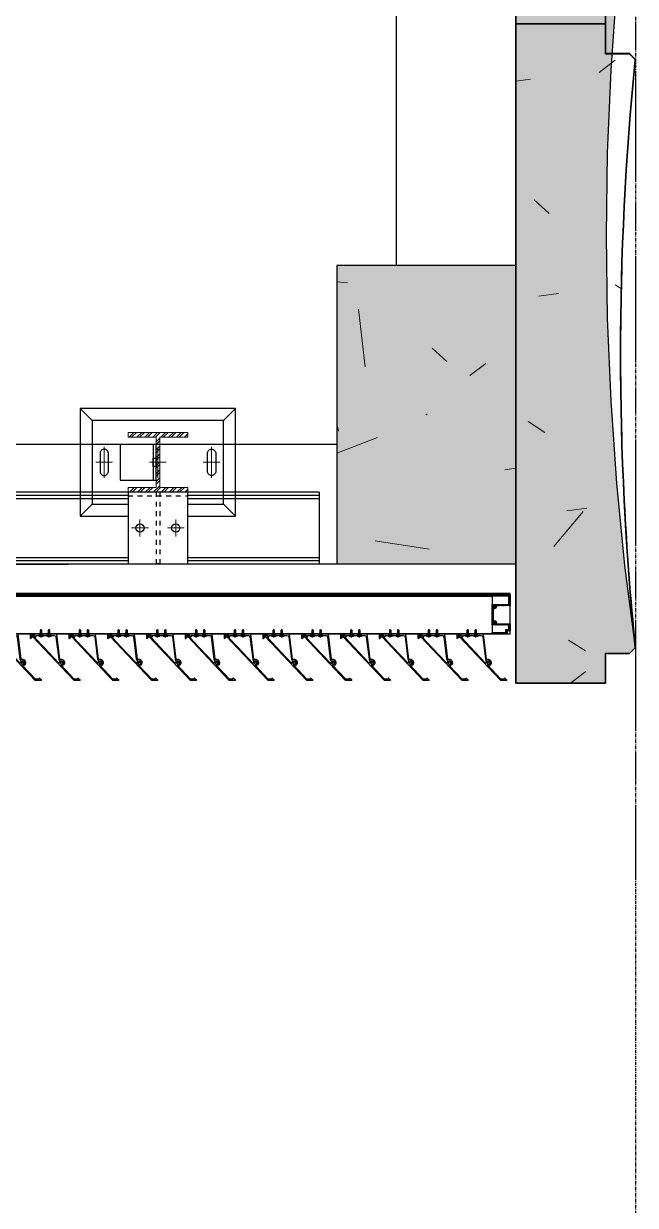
# Model space of a CAD drawing. Header units: millimetres. Extents: x -4391136 to -1798569, y -886572 to -291056.
# Drawn here: x -2303100 to -2302075, y -376326 to -374346 of the extents above; entities that cross this region are included whole.
import ezdxf
from ezdxf.enums import TextEntityAlignment as Align

# ---------------------------------------------------------------- set-up
doc = ezdxf.new("R2010")
doc.units = ezdxf.units.MM
doc.set_wipeout_variables(frame=1)
for name, pattern in [('CENTER', [50.8, 31.75, -6.35, 6.35, -6.35]), ('TA_GL_000.70000', [1.925, 0.7, -0.175, 0.175, -0.175, 0.7]), ('XKITLINE00', [0]), ('XKITLINE02', [4, 2, -2]), ('Xref-C-1-PP17-AR-2214-01-B$0$DPA_Grid _ Level 100', [10, 5.5, -1.6, 1.3, -1.6]), ('Xref-C-1-PP17-AR-2214-01-B$0$Hidden', [7.1438, 4.7625, -2.3813])]:
    doc.linetypes.add(name, pattern=pattern)
for name, color, linetype, plot in [('000 - 0_HIDE_OBJ_FRAMING_DEF_DIMS', 7, 'Continuous', False), ('000 - STRUCTURE_STEEL_FRAMING_DEF_SUB', 7, 'Continuous', False), ('010 - ASPG_EXTR_DEF_SUB', 7, 'Continuous', False)]:
    doc.layers.add(name, color=color, linetype=linetype, plot=plot)
for name, color, linetype in [('000 - 0_SYM_DWG_GRID-BUBBLE_MAIN_COLOR_1', 7, 'Continuous'), ('000 - 0_SYM_DWG_GRIDLINE_MAIN_COLOR_251', 7, 'Continuous'), ('000 - CONCRETE_COL_CUT_COLOR_1', 7, 'Continuous'), ('000 - CONCRETE_COL_HATCH_', 7, 'Continuous'), ('000 - CONCRETE_COL_WIPEOUT_', 7, 'Continuous'), ('000 - EXISTING_COLUMN_CUT_COLOR_5', 7, 'Continuous'), ('000 - EXISTING_CONCRETE_CUT_COLOR_5', 7, 'Continuous'), ('000 - EXISTING_PRECAST_CUT_COLOR_4', 7, 'Continuous'), ('000 - GRID', 7, 'CENTER'), ('000 - STRUCTURE_STEEL_ACCESORIES_HATCH_', 7, 'Continuous'), ('000 - STRUCTURE_STEEL_ACCESORIES_HIDDEN_', 7, 'Continuous'), ('000 - STRUCTURE_STEEL_ACCESORIES_MAIN_COLOR_1', 7, 'Continuous'), ('000 - STRUCTURE_STEEL_FRAMING_CUT_COLOR_4', 7, 'Continuous'), ('000 - STRUCTURE_STEEL_FRAMING_HIDDEN_', 7, 'Continuous'), ('000 - STRUCTURE_STEEL_FRAMING_SUB_COLOR_2', 7, 'Continuous'), ('000 - STRUCTURE_STEEL_FRAMING_WIPEOUT_', 7, 'Continuous'), ('010 - ASPG_ACCESSORIES_MAIN_COLOR_1', 7, 'Continuous'), ('010 - ASPG_EXTR_MAIN_COLOR_2', 7, 'Continuous'), ('010 - ASPG_FRAMING_CUT_COLOR_4', 7, 'Continuous'), ('010 - ASPG_FRAMING_HATCH_', 7, 'Continuous'), ('010 - ASPG_FRAMING_MAIN_COLOR_1', 7, 'Continuous'), ('010 - ASPG_FRAMING_MAIN_COLOR_2', 7, 'Continuous'), ('010 - ASPG_FRAMING_SUB_COLOR_2', 7, 'Continuous'), ('010 - ASPG_FRAMING_WIPEOUT_', 7, 'Continuous'), ('_PP-Dim', 7, 'Continuous'), ('BOLT & SCREW', 7, 'Continuous'), ('Center Line', 7, 'CENTER'), ('Xref-C-1-PP17-AR-2214-01-B$0$A-COLS', 7, 'Continuous'), ('Xref-C-1-PP17-AR-2214-01-B$0$A-COLS-E', 7, 'Continuous'), ('Xref-C-1-PP17-AR-2214-01-B$0$A-DETL-MBND', 7, 'Xref-C-1-PP17-AR-2214-01-B$0$Hidden'), ('Xref-C-1-PP17-AR-2214-01-B$0$A-FLOR-E', 7, 'Continuous'), ('Xref-C-1-PP17-AR-2214-01-B$0$A-GLAZ-CURT', 7, 'Continuous'), ('Xref-C-1-PP17-AR-2214-01-B$0$S-BEAM', 7, 'Continuous'), ('Xref-C-1-PP17-AR-2214-01-B$0$S-COLS', 7, 'Continuous'), ('Xref-C-1-PP17-AR-2214-01-B$0$S-COLS-E', 7, 'Continuous'), ('Xref-C-1-PP17-AR-2214-01-B$0$WALL-E', 7, 'Continuous')]:
    doc.layers.add(name, color=color, linetype=linetype)
doc.layers.add('12-GRID', color=7, linetype='CENTER', lineweight=13)
doc.layers.add('SCREW', color=7, linetype='Continuous', lineweight=5)
doc.styles.add('Arial', font='arial.ttf', dxfattribs={"height": 1500})
doc.styles.add('TA', font='', dxfattribs={"height": 4.5})
doc.styles.get('TA').set_extended_font_data('Cordia New')

# ---------------------------------------------------------------- blocks, each defined once
blk = doc.blocks.new('*U1277')
at = {"layer": '000 - 0_SYM_DWG_GRIDLINE_MAIN_COLOR_251', "color": 7, "linetype": 'ByBlock', "ltscale": 5}
blk.add_line((30, 0), (-560.5, 0), dxfattribs=at)
at = {"color": 7, "style": 'TA', "flags": 1}
blk.add_attdef('LOCATION', (6, -6), '', height=4.5, rotation=270, dxfattribs=at)
at = {"layer": '000 - 0_SYM_DWG_GRID-BUBBLE_MAIN_COLOR_1', "color": 7, "style": 'Arial'}
blk.add_attdef('GRID-HEAD', text='', height=4, rotation=180, dxfattribs=at).set_placement((73.75, 0), align=Align.MIDDLE_CENTER)
blk = doc.blocks.new('W-1-PP17-ENT2_REV00_20260526-152343_LOPF_MAIN_DIMS')
at = {"layer": '000 - GRID', "color": 7, "linetype": 'TA_GL_000.70000', "xscale": 50.00000000000036, "yscale": 50.00000000000036, "zscale": 50.00000000000036, "rotation": 180}
blk.add_blockref('*U1277', (-26525, 0), dxfattribs=at)
blk = doc.blocks.new('Xref-C-1-PP17-AR-2214-01-B$0$H-Wide Flange-Column - H100x100x17_2-V81-ENTRANCE 2 - LOWER ROOF FLOOR PLAN01-flat-1')
at = {"layer": 'Xref-C-1-PP17-AR-2214-01-B$0$S-COLS-E', "lineweight": 9}
h = blk.add_hatch(dxfattribs=at)
h.set_pattern_fill('ACET-2D-FP_40', angle=180, style=0, pattern_type=2)
h.set_pattern_definition([(45, (2739142.74, 495728.44), (-251.44717, 251.44717), []), (45, (2739142.74, 496109.44), (-251.44717, 251.44717), [])])
h.paths.add_polyline_path([(-50, -42), (-50, -50), (50, -50), (50, -42), (13, -42), (5.9, -39.1), (3, -32), (3, 32), (5.9, 39.1), (13, 42), (50, 42), (50, 50), (-50, 50), (-50, 42), (-13, 42), (-5.9, 39.1), (-3, 32), (-3, -32), (-5.9, -39.1), (-13.4, -42)])
at = {"layer": 'Xref-C-1-PP17-AR-2214-01-B$0$S-COLS', "color": 7}
for p, q in [((50, 50), (-50, 50)), ((-50, 50), (-50, 42)), ((-50, 42), (-13, 42)), ((13, 42), (50, 42)), ((50, 42), (50, 50)), ((-3, 32), (-3, -32)), ((3, -32), (3, 32)), ((-13, -42), (-50, -42)), ((-50, -42), (-50, -50)), ((-50, -50), (50, -50)), ((50, -42), (13, -42)), ((50, -50), (50, -42))]:
    blk.add_line(p, q, dxfattribs=at)
for centre, start, end in [((-13, 32), 0, 90), ((13, 32), 90, 180), ((-13, -32), 270, 0), ((13, -32), 180, 270)]:
    blk.add_arc(centre, 10, start, end, dxfattribs=at)
blk = doc.blocks.new('Xref-C-1-PP17-AR-2214-01-B$0$DPA_Curved type A - Curved Type A-31239855-ENTRANCE 2 - LOWER ROOF FLOOR PLAN01-flat-1')
at = {"layer": 'Xref-C-1-PP17-AR-2214-01-B$0$A-GLAZ-CURT', "color": 7}
for p, q in [((0, 552.5), (-150, 552.5)), ((-150, 552.5), (-150, 502.5)), ((-150, 502.5), (-150, 552.5)), ((-150, 552.5), (0, 552.5)), ((0, -552.5), (0, 552.5)), ((0, 552.5), (0, -552.5)), ((-190, 502.5), (-200, 492.5)), ((-200, 492.5), (-190, 502.5)), ((-150, 502.5), (-190, 502.5)), ((-190, 502.5), (-150, 502.5)), ((-200, -492.5), (-190, -502.5)), ((-190, -502.5), (-200, -492.5)), ((-190, -502.5), (-150, -502.5)), ((-150, -502.5), (-190, -502.5)), ((-150, -502.5), (-150, -552.5)), ((-150, -552.5), (-150, -502.5))]:
    blk.add_line(p, q, dxfattribs=at)
for start, end in [(2.8829, 5.7626), (2.8829, 5.7626), (0.0032, 2.8813), (0.0032, 2.8813), (357.1235, 0), (357.1235, 0)]:
    blk.add_arc((-5080.2, 0), 4905, start, end, dxfattribs=at)
blk = doc.blocks.new('Xref-C-1-PP17-AR-2214-01-B$0$DPA-AR_Rectangular - 300x500-29835762-ENTRANCE 2 - LOWER ROOF FLOOR PLAN01-flat-1')
at = {"layer": 'Xref-C-1-PP17-AR-2214-01-B$0$A-COLS-E', "lineweight": 9}
h = blk.add_hatch(dxfattribs=at)
h.set_pattern_fill('ACET-2D-FP_3', style=0, pattern_type=2)
h.set_pattern_definition([(50, (2739792.75, 495928.95), (-459.03375, 385.17505), [76.2, -838.2]), (355, (2739792.75, 495928.95), (65.28253, 746.1827), [60.96, -670.56]), (100.451, (2739853.5, 495923.6), (-693.383, -127.89768), [64.76, -712.36]), (46.184, (2739792.75, 496132.15), (-648.5725, 622.30642), [114.3, -1257.3]), (96.636, (2739883.1, 496118.1), (-1050.5343, -122.21992), [97.14, -1068.54]), (351.184, (2739792.7, 496132.1), (172.19714, 1110.27497), [91.44, -1005.84]), (21, (2739894.35, 496081.35), (-214.74339, 559.42566), [76.2, -838.2]), (326, (2739894.35, 496081.35), (418.85394, 620.9765), [60.96, -670.56]), (71.451, (2739944.9, 496047.26), (-668.45247, 224.29692), [64.76, -712.36]), (37.5, (2739792.75, 495928.95), (-158.769242, 206.912105), [33.528, -628.904, 33.528, -1320.292]), (37.5, (2739792.75, 495928.95), (-158.769242, 206.912105), [-695.96, -647.192, 33.528, -639.572]), (7.5, (2739792.75, 495928.95), (-47.303606, 359.30656), [33.528, -354.584, 33.528, -870.204]), (7.5, (2739792.75, 495928.95), (-47.303606, 359.30656), [-421.64, -613.664, 33.528, -223.012]), (327.5, (2739566.18, 495928.95), (146.191164, 229.474162), [33.528, -220.472, 33.528, -1810.512]), (327.5, (2739566.18, 495928.95), (146.191164, 229.474162), [-287.528, -758.952, 33.528, -1018.032]), (317.5, (2739464.6, 495928.95), (321.09789, 350.41686), [33.528, -296.672, 33.528, -1239.52]), (317.5, (2739464.6, 495928.95), (321.09789, 350.41686), [-363.728, -492.76, 33.528, -713.232])])
h.paths.add_polyline_path([(10.5, -250), (150, -250), (150, 250), (-150, 250), (-150, -250)])
at = {"layer": 'Xref-C-1-PP17-AR-2214-01-B$0$A-COLS', "color": 7}
for p, q in [((150, 250), (-150, 250)), ((-150, 250), (-150, -250)), ((150, -250), (150, 250)), ((-150, -250), (150, -250))]:
    blk.add_line(p, q, dxfattribs=at)
blk = doc.blocks.new('Xref-C-1-PP17-AR-2214-01-B$0$DPA_Curved type A_Corner 1 - Curved Type A_corner 1-31495882-ENTRANCE 2 - LOWER ROOF FLOOR PLAN01-flat-1')
at = {"layer": 'Xref-C-1-PP17-AR-2214-01-B$0$A-GLAZ-CURT', "lineweight": 9}
h = blk.add_hatch(dxfattribs=at)
h.set_pattern_fill('ACET-2D-FP_18', angle=90, style=0, pattern_type=2)
h.set_pattern_definition([(50, (2739942.75, 496031.2), (-459.03375, 385.17505), [76.2, -838.2]), (355, (2739942.75, 496031.2), (65.28253, 746.1827), [60.96, -670.56]), (100.451, (2740003.5, 496025.86), (-693.383, -127.89768), [64.76, -712.36]), (46.184, (2739942.75, 496234.4), (-648.5725, 622.30642), [114.3, -1257.3]), (96.636, (2740033.1, 496220.4), (-1050.5343, -122.21992), [97.14, -1068.54]), (351.184, (2739942.7, 496234.4), (172.19714, 1110.27497), [91.44, -1005.84]), (21, (2740044.35, 496183.6), (-214.74339, 559.42566), [76.2, -838.2]), (326, (2740044.35, 496183.6), (418.85394, 620.9765), [60.96, -670.56]), (71.451, (2740094.9, 496149.5), (-668.45247, 224.29692), [64.76, -712.36]), (37.5, (2739942.75, 496031.17), (-158.769242, 206.912105), [33.528, -628.904, 33.528, -1320.292]), (37.5, (2739942.75, 496031.17), (-158.769242, 206.912105), [-695.96, -647.192, 33.528, -639.572]), (7.5, (2739942.75, 496031.17), (-47.303606, 359.30656), [33.528, -354.584, 33.528, -870.204]), (7.5, (2739942.75, 496031.17), (-47.303606, 359.30656), [-421.64, -613.664, 33.528, -223.012]), (327.5, (2739716.18, 496031.17), (146.191164, 229.474162), [33.528, -220.472, -1844.04]), (327.5, (2739716.18, 496031.17), (146.191164, 229.474162), [-254, 33.528, -758.952, -1051.56]), (327.5, (2739716.18, 496031.17), (146.191164, 229.474162), [-1046.48, 33.528, -1018.032]), (317.5, (2739614.6, 496031.17), (321.09789, 350.41686), [33.528, -296.672, 33.528, -1239.52]), (317.5, (2739614.6, 496031.17), (321.09789, 350.41686), [-363.728, -492.76, 33.528, -713.232])])
h.paths.add_polyline_path([(-150, -502.2), (-150, -552.2), (0, -552.2), (0, 552.2), (-150, 552.2), (-150, 502.2), (-190, 502.2), (-200, 492.2), (-181.4, 246.4), (-175.2, 0), (-181.4, -246.4), (-200, -492.2), (-190, -502.2)])
at = {"layer": 'Xref-C-1-PP17-AR-2214-01-B$0$A-GLAZ-CURT', "color": 7, "lineweight": 35}
for p, q in [((0, 552.2), (-150, 552.2)), ((-150, 552.2), (-150, 502.2)), ((0, -552.2), (0, 552.2)), ((-190, 502.2), (-200, 492.2)), ((-150, 502.2), (-190, 502.2)), ((-200, -492.2), (-190, -502.2)), ((-190, -502.2), (-150, -502.2)), ((-150, -502.2), (-150, -552.2)), ((-150, -552.2), (0, -552.2))]:
    blk.add_line(p, q, dxfattribs=at)
blk.add_arc((-5080.2, 0), 4905, 354.2406, 5.7594, dxfattribs=at)
blk = doc.blocks.new('Xref-C-1-PP17-AR-2214-01-B$0$DPA_Curved type B - Curved Type B-V26-ENTRANCE 2 - LOWER ROOF FLOOR PLAN01-flat-1')
at = {"layer": 'Xref-C-1-PP17-AR-2214-01-B$0$A-GLAZ-CURT', "lineweight": 9}
h = blk.add_hatch(dxfattribs=at)
h.set_pattern_fill('ACET-2D-FP_17', angle=90, style=0, pattern_type=2)
h.set_pattern_definition([(50, (2739942.75, 497333.4), (-459.03375, 385.17505), [76.2, -838.2]), (355, (2739942.75, 497333.4), (65.28253, 746.1827), [60.96, -670.56]), (100.451, (2740003.5, 497328.1), (-693.383, -127.89768), [64.76, -712.36]), (46.184, (2739942.75, 497536.6), (-648.5725, 622.30642), [114.3, -1257.3]), (96.636, (2740033.1, 497522.6), (-1050.5343, -122.21992), [97.14, -1068.54]), (351.184, (2739942.7, 497536.6), (172.19714, 1110.27497), [91.44, -1005.84]), (21, (2740044.35, 497485.8), (-214.74339, 559.42566), [76.2, -838.2]), (326, (2740044.35, 497485.8), (418.85394, 620.9765), [60.96, -670.56]), (71.451, (2740094.9, 497451.7), (-668.45247, 224.29692), [64.76, -712.36]), (37.5, (2739942.75, 497333.4), (-158.769242, 206.912105), [33.528, -628.904, 33.528, -1320.292]), (37.5, (2739942.75, 497333.4), (-158.769242, 206.912105), [-695.96, -647.192, 33.528, -639.572]), (7.5, (2739942.75, 497333.4), (-47.303606, 359.30656), [33.528, -354.584, 33.528, -870.204]), (7.5, (2739942.75, 497333.4), (-47.303606, 359.30656), [-421.64, -613.664, 33.528, -223.012]), (327.5, (2739716.18, 497333.4), (146.191164, 229.474162), [33.528, -220.472, -1844.04]), (327.5, (2739716.18, 497333.4), (146.191164, 229.474162), [-254, 33.528, -758.952, -1051.56]), (327.5, (2739716.18, 497333.4), (146.191164, 229.474162), [-1046.48, 33.528, -1018.032]), (317.5, (2739614.6, 497333.4), (321.09789, 350.41686), [33.528, -296.672, 33.528, -1239.52]), (317.5, (2739614.6, 497333.4), (321.09789, 350.41686), [-363.728, -492.76, 33.528, -713.232])])
h.paths.add_polyline_path([(-150, -750), (0, -750), (0, 750), (-150, 750), (-150, 700), (-190, 700), (-200, 690), (-173.1, 576.7), (-156.9, 461.3), (-151.4, 345), (-156.9, 228.7), (-173.1, 113.3), (-200, 0), (-173.1, -113.3), (-156.9, -228.7), (-151.4, -345), (-156.9, -461.3), (-173.1, -576.7), (-200, -690), (-190, -700), (-150, -700)])
at = {"layer": 'Xref-C-1-PP17-AR-2214-01-B$0$A-GLAZ-CURT', "color": 7, "lineweight": 35}
for p, q in [((0, 750), (-150, 750)), ((-150, 750), (-150, 700)), ((0, -750), (0, 750)), ((-190, 700), (-200, 690)), ((-150, 700), (-190, 700)), ((-200, -690), (-190, -700)), ((-190, -700), (-150, -700)), ((-150, -700), (-150, -750)), ((-150, -750), (0, -750))]:
    blk.add_line(p, q, dxfattribs=at)
for centre in [(-1401.5, 345), (-1401.5, -345)]:
    blk.add_arc(centre, 1250, 343.9788, 16.0212, dxfattribs=at)
blk = doc.blocks.new('*U2736')
at = {"layer": '000 - CONCRETE_COL_HATCH_'}
h = blk.add_hatch(dxfattribs=at)
h.set_pattern_fill('AR-CONC', scale=0.5)
h.set_pattern_definition([(50, (0, -6e-15), (3.5863, -0.31376), [0.375, -4.125]), (355, (0, -6e-15), (-0.693757, 3.76096), [0.3, -3.3]), (100.4514, (0.299, -0.026), (2.892544, 3.4472), [0.3187, -3.50571]), (46.1842, (0, 1), (5.33621, -0.827596), [0.5625, -6.1875]), (96.6356, (0.4447, 0.931), (4.67331, 4.87059), [0.47805, -5.25857]), (351.1842, (0, 1), (4.67331, 4.87059), [0.45, -4.95]), (21, (0.5, 0.75), (2.984535, -2.013094), [0.375, -4.125]), (326, (0.5, 0.75), (1.216577, 3.62575), [0.3, -3.3]), (71.4514, (0.7487, 0.5822), (4.20111, 1.612656), [0.3187, -3.50571]), (37.5, (0, -6e-15), (0.060799, 1.664469), [0, -3.26, 0, -3.35, 0, -3.3125]), (7.5, (0, -6e-15), (1.315348, 1.972059), [0, -1.91, 0, -3.185, 0, -1.2625]), (327.5, (-1.115, -6e-15), (2.669112, -0.1127744), [0, -1.25, 0, -3.9, 0, -5.175]), (317.5, (-1.615, -6e-15), (2.91593, 0.500525), [0, -1.625, 0, -2.59, 0, -3.675])])
h.paths.add_polyline_path([(-250, -150), (250, -150), (250, 150), (-250, 150)])
at = {"color": 7}
blk.add_point((0, 0), dxfattribs=at)
at = {"layer": '000 - EXISTING_COLUMN_CUT_COLOR_5', "color": 7}
blk.add_lwpolyline([(-250, -150), (250, -150), (250, 150), (-250, 150)], close=True, dxfattribs=at)
blk = doc.blocks.new('*U2742')
at = {"layer": '000 - CONCRETE_COL_HATCH_'}
h = blk.add_hatch(dxfattribs=at)
h.set_pattern_fill('AR-CONC', scale=0.04)
h.set_pattern_definition([(50, (-115500, -843987.314), (7.28738676, -0.63756342), [0.762, -8.382]), (355, (-115500, -843987.314), (-1.40973686, 7.64227381), [0.6096, -6.70562337]), (100.4514447, (-115499.393, -843987.367), (5.877649884, 7.004710076), [0.64760035, -7.123609784]), (46.1842, (-115500, -843985.282), (10.84316164, -1.68169312), [1.143, -12.573]), (96.6355576, (-115499.096, -843985.422), (9.49616536, 9.89704498), [0.97140093, -10.68542433]), (351.1841512, (-115500, -843985.282), (9.49616536, 9.89704498), [0.91439868, -10.05838928]), (21, (-115498.984, -843985.79), (6.06457565, -4.090607927), [0.762, -8.382]), (326, (-115498.984, -843985.79), (2.472081134, 7.367518645), [0.6096, -6.7056]), (71.451445, (-115498.4786, -843986.131), (8.53665677, 3.276910755), [0.64760035, -7.123597504]), (37.5, (-115500, -843987.314), (0.12354413, 3.382201555), [0, -6.62432, 0, -6.8072, 0, -6.731]), (7.5, (-115500, -843987.314), (2.6727865, 4.007222993), [0, -3.88112, 0, -6.47192, 0, -2.5654]), (327.5, (-115502.2657, -843987.314), (5.423623807, -0.22914976), [0, -2.54, 0, -7.9248, 0, -10.5156]), (317.5, (-115503.2817, -843987.314), (5.925167255, 1.017059641), [0, -3.302, 0, -5.26288, 0, -7.4676])])
h.paths.add_polyline_path([(0, 0), (0, 300), (-100, 300), (-100, 380), (-120, 400), (-394.7, 365.1), (-670.3, 337.9), (-946.5, 318.5), (-1223.1, 306.8), (-1500, 302.9), (-1776.9, 306.8), (-2053.5, 318.5), (-2329.7, 337.9), (-2605.3, 365.1), (-2880, 400), (-2900, 380), (-2900, 300), (-3000, 300), (-3000, 0)])
at = {"layer": '000 - CONCRETE_COL_CUT_COLOR_1', "color": 7, "lineweight": -2}
blk.add_lwpolyline([(0, 0), (0, 300), (-100, 300), (-100, 380), (-120, 400), (-394.7, 365.1), (-670.3, 337.9), (-946.5, 318.5), (-1223.1, 306.8), (-1500, 302.9), (-1776.9, 306.8), (-2053.5, 318.5), (-2329.7, 337.9), (-2605.3, 365.1), (-2880, 400), (-2900, 380), (-2900, 300), (-3000, 300), (-3000, 0), (-3000, 0), (-3000, 0), (-3000, 0), (-3000, 0), (-3000, 0), (-3000, 0), (-3000, 0), (-3000, 0), (-3000, 0), (-3000, 0), (-3000, 0), (-3000, 0), (-3000, 0), (-3000, 0), (-3000, 0), (-3000, 0), (-3000, 0), (-3000, 0), (-3000, 0), (-3000, 0), (-3000, 0), (-3000, 0), (-3000, 0), (-3000, 0), (-3000, 0), (-3000, 0), (-3000, 0), (-3000, 0), (-3000, 0)], close=True, dxfattribs=at)
blk = doc.blocks.new('W-1-PP17-ENT2_REV00_20260526-152612_EX_LOPF-1')
at = {"layer": '000 - 0_HIDE_OBJ_FRAMING_DEF_DIMS', "color": 7, "linetype": 'Xref-C-1-PP17-AR-2214-01-B$0$DPA_Grid _ Level 100'}
blk.add_line((-29475.6, 0), (7016, 0), dxfattribs=at)
at = {"layer": 'Xref-C-1-PP17-AR-2214-01-B$0$A-DETL-MBND', "color": 7}
for p in [(-13435, -200), (970, -950)]:
    blk.add_line(p, (970, -200), dxfattribs=at)
at = {"layer": 'Xref-C-1-PP17-AR-2214-01-B$0$A-FLOR-E', "color": 7}
for p, q in [((970, -950), (970, -200)), ((470, -400), (-2050, -400)), ((470, -400), (470, -500)), ((470, -500), (770, -500)), ((770, -500), (770, -7090))]:
    blk.add_line(p, q, dxfattribs=at)
at = {"layer": 'Xref-C-1-PP17-AR-2214-01-B$0$S-BEAM', "color": 7}
blk.add_line((970, -950), (970, -200), dxfattribs=at)
at = {"layer": 'Xref-C-1-PP17-AR-2214-01-B$0$WALL-E', "color": 7}
for p, q in [((970, -950), (970, -200)), ((470, -400), (-2050, -400)), ((770, -500), (770, -7240))]:
    blk.add_line(p, q, dxfattribs=at)
at = {"color": 7, "rotation": 270}
for name, p in [('Xref-C-1-PP17-AR-2214-01-B$0$DPA_Curved type B - Curved Type B-V26-ENTRANCE 2 - LOWER ROOF FLOOR PLAN01-flat-1', (-684.5, -200)), ('Xref-C-1-PP17-AR-2214-01-B$0$DPA_Curved type A - Curved Type A-31239855-ENTRANCE 2 - LOWER ROOF FLOOR PLAN01-flat-1', (617.5, -200)), ('Xref-C-1-PP17-AR-2214-01-B$0$DPA_Curved type A_Corner 1 - Curved Type A_corner 1-31495882-ENTRANCE 2 - LOWER ROOF FLOOR PLAN01-flat-1', (617.8, -200)), ('Xref-C-1-PP17-AR-2214-01-B$0$DPA-AR_Rectangular - 300x500-29835762-ENTRANCE 2 - LOWER ROOF FLOOR PLAN01-flat-1', (720, -350)), ('Xref-C-1-PP17-AR-2214-01-B$0$H-Wide Flange-Column - H100x100x17_2-V81-ENTRANCE 2 - LOWER ROOF FLOOR PLAN01-flat-1', (920.5, -1000))]:
    blk.add_blockref(name, p, dxfattribs=at)
at = {"layer": '000 - EXISTING_CONCRETE_CUT_COLOR_5', "color": 7}
blk.add_blockref('*U2736', (720, -350), dxfattribs=at)
at = {"layer": '000 - EXISTING_PRECAST_CUT_COLOR_4', "color": 7, "xscale": 0.5, "yscale": 0.5, "zscale": 0.5}
blk.add_blockref('*U2742', (1170, -200), dxfattribs=at)
blk = doc.blocks.new('*U3395')
at = {"layer": '12-GRID', "color": 7, "linetype": 'CENTER'}
for p, q in [((0, -6.2), (0, 2.2)), ((-4.2, -2), (4.2, -2))]:
    blk.add_line(p, q, dxfattribs=at)
at = {"layer": 'BOLT & SCREW', "color": 7}
for p, q in [((-0.6, -1.8), (-1.8, -1.6)), ((-0.6, -2.2), (-1.8, -2.4)), ((-0.5, -1.8), (-0.9, -1.6)), ((-0.5, -2.2), (-0.9, -2.4)), ((-0.2, -1.4), (-0.4, -0.2)), ((-0.2, -1.5), (-0.4, -1.1)), ((-0.2, -2.5), (-0.4, -2.9)), ((-0.2, -2.6), (-0.4, -3.8)), ((0.2, -1.4), (0.4, -0.2)), ((0.2, -1.5), (0.4, -1.1)), ((0.4, -2.9), (0.2, -2.5)), ((0.2, -2.6), (0.4, -3.8)), ((0.5, -1.8), (0.9, -1.6)), ((0.5, -2.2), (0.9, -2.4)), ((0.6, -1.8), (1.8, -1.6)), ((0.6, -2.2), (1.8, -2.4))]:
    blk.add_line(p, q, dxfattribs=at)
for points in [[(-1.8, -1.6), (-0.9, -1.6, 0.414214), (-0.4, -1.1), (-0.4, -0.2), (0.4, -0.2), (0.4, -1.1, 0.414214), (0.9, -1.6), (1.8, -1.6), (1.8, -2.4), (0.9, -2.4, 0.414214), (0.4, -2.9), (0.4, -3.8), (-0.4, -3.8), (-0.4, -2.9, 0.414214), (-0.9, -2.4), (-1.8, -2.4)], [(0.2, -2.5, -0.414214), (0.5, -2.2), (0.6, -2.2), (0.6, -1.8), (0.5, -1.8, -0.414214), (0.2, -1.5), (0.2, -1.4), (-0.2, -1.4), (-0.2, -1.5, -0.414214), (-0.5, -1.8), (-0.6, -1.8), (-0.6, -2.2), (-0.5, -2.2, -0.414214), (-0.2, -2.5), (-0.2, -2.6), (0.2, -2.6)]]:
    blk.add_lwpolyline(points, format="xyb", close=True, dxfattribs=at)
blk.add_circle((0, -2), 3.5, dxfattribs=at)
blk = doc.blocks.new('000_ASPG_TYP_FILES_20260218-010703_FRAME_EXTR_')
at = {"layer": '010 - ASPG_FRAMING_HATCH_'}
h = blk.add_hatch(dxfattribs=at)
h.set_pattern_fill('ANSI32', scale=0.1, angle=180)
edge = h.paths.add_edge_path()
edge.add_line((2, 16), (2, 2))
edge.add_line((2, 2), (39.7, 2))
edge.add_arc((39.7, 1.7), 0.3, 0, 90, ccw=False)
edge.add_line((40, 1.7), (40, 0.3))
edge.add_arc((39.7, 0.3), 0.3, -90, 0, ccw=False)
edge.add_line((39.7, 0), (0.3, 0))
edge.add_arc((0.3, 0.3), 0.3, 180, 270, ccw=False)
edge.add_line((0, 0.3), (0, 17.7))
edge.add_arc((0.3, 17.7), 0.3, 90, 180, ccw=False)
edge.add_line((0.3, 18), (22.6, 18))
edge.add_arc((22.6, 18.5), 0.5, 270, 380.2095)
edge.add_arc((26.2, 19.8), 3.35, 182.0638, 200.2095, ccw=False)
edge.add_arc((23.6, 19.7), 0.76, 2.0638, 182.0638, ccw=False)
edge.add_arc((26.2, 19.8), 1.83, 182.0638, 447.9362)
edge.add_arc((26.3, 22.4), 0.76, 87.9362, 267.9362, ccw=False)
edge.add_arc((26.2, 19.8), 3.35, 69.7905, 87.9362, ccw=False)
edge.add_arc((27.5, 23.4), 0.5, 249.7905, 360)
edge.add_line((28, 23.4), (28, 26.7))
edge.add_line((28, 26.7), (28.5, 27.2))
edge.add_line((28.5, 27.2), (28, 27.7))
edge.add_line((28, 27.7), (28, 38.6))
edge.add_line((28, 38.6), (28.5, 39.1))
edge.add_line((28.5, 39.1), (28, 39.6))
edge.add_line((28, 39.6), (28, 42.9))
edge.add_arc((27.5, 42.9), 0.5, 0, 110.2095)
edge.add_arc((26.2, 46.5), 3.35, 272.0638, 290.2095, ccw=False)
edge.add_arc((26.3, 43.9), 0.76, 92.0638, 272.0638, ccw=False)
edge.add_arc((26.2, 46.5), 1.83, 272.0638, 537.9362)
edge.add_arc((23.6, 46.6), 0.76, 177.9362, 357.9362, ccw=False)
edge.add_arc((26.2, 46.5), 3.35, 159.7905, 177.9362, ccw=False)
edge.add_arc((22.6, 47.8), 0.5, 339.7905, 450)
edge.add_line((22.6, 48.3), (0.3, 48.3))
edge.add_arc((0.3, 48.6), 0.3, 180, 270, ccw=False)
edge.add_line((0, 48.6), (0, 60))
edge.add_arc((0.3, 60), 0.3, 90, 180, ccw=False)
edge.add_line((0.3, 60.3), (5, 60.3))
edge.add_line((5, 60.3), (5, 65))
edge.add_arc((5.3, 65), 0.3, 90, 180, ccw=False)
edge.add_line((5.3, 65.3), (30, 65.3))
edge.add_line((30, 65.3), (30, 63.6))
edge.add_arc((29.7, 63.6), 0.3, -90, 0, ccw=False)
edge.add_line((29.7, 63.3), (7.3, 63.3))
edge.add_arc((7.3, 63), 0.3, 90, 180)
edge.add_line((7, 63), (7, 58.3))
edge.add_line((7, 58.3), (2.3, 58.3))
edge.add_arc((2.3, 58), 0.3, 90, 180)
edge.add_line((2, 58), (2, 50.6))
edge.add_arc((2.3, 50.6), 0.3, 180, 270)
edge.add_line((2.3, 50.3), (29.7, 50.3))
edge.add_arc((29.7, 50), 0.3, 0, 90, ccw=False)
edge.add_line((30, 50), (30, 26.7))
edge.add_line((30, 26.7), (30, 16.3))
edge.add_arc((29.7, 16.3), 0.3, -90, 0, ccw=False)
edge.add_line((29.7, 16), (2, 16))
at = {"layer": '010 - ASPG_FRAMING_CUT_COLOR_4', "color": 7}
blk.add_lwpolyline([(2, 16), (2, 2), (39.7, 2, -0.414214), (40, 1.7), (40, 0.3, -0.414214), (39.7, 0), (0.3, 0, -0.414214), (0, 0.3), (0, 17.7, -0.414214), (0.3, 18), (22.6, 18, 0.52173), (23, 18.7, -0.079342), (22.8, 19.7, -1), (24.3, 19.8, 2.296346), (26.2, 21.7, -1), (26.3, 23.2, -0.079342), (27.3, 23, 0.52173), (28, 23.4), (28, 26.7), (28.5, 27.2), (28, 27.7), (28, 38.6), (28.5, 39.1), (28, 39.6), (28, 42.9, 0.52173), (27.3, 43.3, -0.079342), (26.3, 43.1, -1), (26.2, 44.6, 2.296346), (24.3, 46.5, -1), (22.8, 46.6, -0.079342), (23, 47.6, 0.52173), (22.6, 48.3), (0.3, 48.3, -0.414214), (0, 48.6), (0, 60, -0.414214), (0.3, 60.3), (5, 60.3), (5, 65, -0.414214), (5.3, 65.3), (30, 65.3), (30, 63.6, -0.414214), (29.7, 63.3), (7.3, 63.3, 0.414214), (7, 63), (7, 58.3), (2.3, 58.3, 0.414214), (2, 58), (2, 50.6, 0.414214), (2.3, 50.3), (29.7, 50.3, -0.414214), (30, 50), (30, 26.7), (30, 16.3, -0.414214), (29.7, 16)], format="xyb", close=True, dxfattribs=at)
at = {"color": 7}
for p in [(26.2, 48.5), (26.2, 21.8)]:
    blk.add_blockref('*U3395', p, dxfattribs=at)
blk = doc.blocks.new('PZG35-9D5')
at = {"layer": 'Center Line', "color": 7}
blk.add_line((0, 3.7), (0, -10.5), dxfattribs=at)
at = {"layer": 'SCREW', "color": 7}
for p, q in [((-1.4, 0), (-1.4, -1.1)), ((1.4, 0), (1.4, -0.6)), ((-1.9, -1.4), (1.9, -0.9)), ((-1.9, -1.4), (-1.4, -1.1)), ((-1.9, -1.4), (-1.4, -1.7)), ((-1.9, -2.7), (1.9, -2.2)), ((-1.9, -2.7), (-1.4, -2.4)), ((-1.9, -2.7), (-1.4, -3)), ((-1.9, -4), (-1.4, -3.7)), ((-1.9, -4), (-1, -3.9)), ((-1.9, -4), (-1.4, -4.3)), ((-1.4, -1.1), (1.4, -0.6)), ((-1.4, -1.7), (1.4, -1.2)), ((-1.4, -1.7), (-1.4, -2.4)), ((-1.4, -2.4), (1.4, -1.9)), ((-1.4, -3), (1.4, -2.5)), ((-1.4, -3), (-1.4, -3.7)), ((-1.4, -3.7), (-0.8, -3.6)), ((-1.4, -4.3), (-1.4, -8.1)), ((-1.4, -4.3), (-1.2, -4.3)), ((0, -9.5), (-1.4, -8.1)), ((0, -9.5), (1.4, -8.1)), ((0.6, -3.3), (1.4, -3.2)), ((0.7, -3.7), (1.9, -3.5)), ((0.7, -3.9), (1.4, -3.8)), ((0.7, -4.6), (1.4, -4.5)), ((0.7, -5), (1.9, -4.8)), ((0.7, -5.2), (1.4, -5.1)), ((1.9, -0.9), (1.4, -0.6)), ((1.9, -0.9), (1.4, -1.2)), ((1.4, -1.2), (1.4, -1.9)), ((1.9, -2.2), (1.4, -1.9)), ((1.9, -2.2), (1.4, -2.5)), ((1.4, -2.5), (1.4, -3.2)), ((1.9, -3.5), (1.4, -3.2)), ((1.9, -3.5), (1.4, -3.8)), ((1.4, -3.8), (1.4, -4.5)), ((1.9, -4.8), (1.4, -4.5)), ((1.9, -4.8), (1.4, -5.1)), ((1.4, -5.1), (1.4, -8.1))]:
    blk.add_line(p, q, dxfattribs=at)
blk.add_lwpolyline([(0, -9.5), (0.7, -5.2), (0.7, -3.6, 0.417657), (0.4, -3.3, 0.108102), (-0.8, -3.6), (-1.4, -4.7)], format="xyb", dxfattribs=at)
blk = doc.blocks.new('*U3396')
at = {"layer": 'SCREW', "color": 7}
blk.add_lwpolyline([(3, 1.8, 0.09906), (0.8, 2.5), (0.8, 2.3), (-0.8, 2.3), (-0.8, 2.5, 0.09906), (-3, 1.8, 0.266588), (-3.5, 1), (-3.5, 0.2, 0.414214), (-3.3, 0), (3.3, 0, 0.414214), (3.5, 0.2), (3.5, 1, 0.266588)], format="xyb", close=True, dxfattribs=at)
blk.add_blockref('PZG35-9D5', (0, 0), dxfattribs=at)
blk = doc.blocks.new('*U3399')
at = {"color": 7}
blk.add_point((0, 0), dxfattribs=at)
at = {"layer": '010 - ASPG_ACCESSORIES_MAIN_COLOR_1', "color": 7}
blk.add_lwpolyline([(-39.7, -0.6, 0.414214), (-40, -0.9), (-40, -7.4, 0.57735), (-39.7, -7.6), (-36.6, -5.8, 0.767327), (-36.8, -5.3), (-37.9, -5.3, -0.414214), (-38.2, -5), (-38.2, -2.8, -0.414214), (-38, -2.6), (-32.2, -2.6, -0.388879), (-32, -2.8), (-31.8, -4.3, 0.388879), (-31.3, -4.8), (-30.3, -4.8, 0.414214), (-30, -4.5), (-30, -2.9, -0.414214), (-29.7, -2.6), (0.4, -2.6, -0.378969), (3.4, -5.2), (8, -42.5, 0.446593), (11.6, -45.1, -0.489802), (16.1, -48.7), (16.1, -49.4, -0.18248), (15.8, -50, -0.267949), (15.3, -50.2, 1.122115), (15.1, -52.3, 0.405004), (18.1, -49.4), (18.1, -48.7, 0.489805), (11.2, -43.1, -0.446597), (9.9, -42.3), (4.9, -0.8, 0.364176), (4.6, -0.6)], format="xyb", close=True, dxfattribs=at)
at = {"layer": '010 - ASPG_EXTR_DEF_SUB', "color": 7}
for p in [(-40, -0.5), (43.4, -76.9), (43.4, -77.5)]:
    blk.add_point(p, dxfattribs=at)
at = {"layer": '010 - ASPG_EXTR_MAIN_COLOR_2', "color": 7}
blk.add_lwpolyline([(11.4, -48.2), (11.5, -47.4), (12.2, -47.6), (12.3, -46.8, -0.535538), (14.2, -49.2, 0.991572), (15.7, -49.6, 1.157025), (8.8, -48.8, -0.688558), (8.3, -49), (-17.1, -22.2), (-32.3, -6.1), (-32.3, -2.9, 0.414312), (-32.6, -2.6), (-37.5, -2.6, 0.414116), (-37.8, -2.9), (-37.8, -4.3, 0.414214), (-37.5, -4.6), (-36, -4.6, -0.205895), (-35.8, -4.7), (33.2, -77.5), (43.1, -77.5, 0.668179), (43.4, -77), (40.5, -74.2, 0.668179), (40, -74.4), (40, -76), (33.9, -76), (11.9, -52.8, -0.558354), (12.1, -52, 0.766275), (12, -50.4, -0.438583), (10.7, -48.1)], format="xyb", close=True, dxfattribs=at)
at = {"layer": 'SCREW', "color": 7, "rotation": 180}
for p in [(-21.6, -2.5), (-8.2, -2.5)]:
    blk.add_blockref('*U3396', p, dxfattribs=at)
blk = doc.blocks.new('*U2000')
at = {"color": 7}
blk.add_wipeout([(995, 4), (60, 4), (60, 69.3), (995, 69.3)], dxfattribs=at).dxf.layer = '010 - ASPG_FRAMING_WIPEOUT_'
at = {"layer": '010 - ASPG_FRAMING_MAIN_COLOR_2', "color": 7}
blk.add_lwpolyline([(965, 69.3), (90, 69.3), (90, 6), (965, 6)], close=True, dxfattribs=at)
at = {"layer": '010 - ASPG_FRAMING_SUB_COLOR_2', "color": 7}
for points in [[(995, 4), (60, 4), (60, 69.3), (995, 69.3)], [(60, 2), (60, 4), (995, 4), (995, 2)]]:
    blk.add_lwpolyline(points, close=True, dxfattribs=at)
at = {"color": 7, "xscale": -1, "rotation": 180}
for p in [(165.8, 69.3), (230.8, 69.3), (295.8, 69.3), (360.8, 69.3), (425.8, 69.3), (490.8, 69.3), (555.8, 69.3), (620.8, 69.3), (685.8, 69.3), (750.8, 69.3), (815.8, 69.3), (880.8, 69.3), (945.8, 69.3)]:
    blk.add_blockref('*U3399', p, dxfattribs=at)
at = {"color": 7, "xscale": -1}
blk.add_blockref('000_ASPG_TYP_FILES_20260218-010703_FRAME_EXTR_', (995, 4), dxfattribs=at)
blk = doc.blocks.new('*U1999')
at = {"color": 7}
blk.add_wipeout([(0, 0), (9350, 0), (9350, 119.925), (0, 119.925)], dxfattribs=at).dxf.layer = '010 - ASPG_FRAMING_WIPEOUT_'
at = {"layer": '010 - ASPG_FRAMING_MAIN_COLOR_1', "color": 7}
for p, q in [((9350, 119.925), (0, 119.925)), ((9350, 119.925), (9350, 0)), ((0, 114.85), (9350, 114.85)), ((0, 109.54), (9350, 109.54)), ((0, 10.385), (9350, 10.385)), ((0, 5.31), (9350, 5.31)), ((0, 0), (9350, 0))]:
    blk.add_line(p, q, dxfattribs=at)
blk = doc.blocks.new('000_ASPG_TYP_FILES_STRUCTURE_STEEL_BK')
at = {"layer": '000 - STRUCTURE_STEEL_ACCESORIES_HIDDEN_', "color": 7}
blk.add_lwpolyline([(0, 7), (5, 7), (5, -7), (0, -7)], close=True, dxfattribs=at)
at = {"layer": '000 - STRUCTURE_STEEL_ACCESORIES_MAIN_COLOR_1', "color": 7}
for points in [[(0, -30), (60, -30), (60, 30), (0, 30)], [(0, -30), (5, -30), (5, 30), (0, 30)]]:
    blk.add_lwpolyline(points, close=True, dxfattribs=at)
blk = doc.blocks.new('000_CKST_FAMELINE_STEEL_STRUCTURE-COLUMN_TOP_VIEW')
at = {"layer": '000 - STRUCTURE_STEEL_FRAMING_DEF_SUB', "color": 7, "linetype": 'XKITLINE00', "lineweight": 0}
for p, q in [((0, 76), (0, 104)), ((26, 90), (-26, 90)), ((0, 14), (0, -14)), ((26, 0), (-26, 0)), ((0, -76), (0, -104)), ((26, -90), (-26, -90))]:
    blk.add_line(p, q, dxfattribs=at)
at = {"layer": '000 - STRUCTURE_STEEL_FRAMING_SUB_COLOR_2', "color": 7}
for p, q in [((-70, 110), (-90, 130)), ((70, 110), (90, 130)), ((-70, -110), (-90, -130)), ((70, -110), (90, -130))]:
    blk.add_line(p, q, dxfattribs=at)
for points in [[(90, 130), (-90, 130), (-90, -130), (90, -130)], [(70, 110), (-70, 110), (-70, -110), (70, -110)]]:
    blk.add_lwpolyline(points, close=True, dxfattribs=at)
for points in [[(15, 83), (-15, 83, -0.414214), (-22, 90, -0.414214), (-15, 97), (15, 97, -0.414214), (22, 90), (22, 90, -0.414214)], [(15, -83), (-15, -83, 0.414214), (-22, -90, 0.414214), (-15, -97), (15, -97, 0.414214), (22, -90), (22, -90, 0.414214)]]:
    blk.add_lwpolyline(points, format="xyb", close=True, dxfattribs=at)
at = {"color": 7, "rotation": 270}
blk.add_blockref('000_ASPG_TYP_FILES_STRUCTURE_STEEL_BK', (0, -3), dxfattribs=at)
at = {"color": 7}
blk.add_wipeout([(50, 50), (50, -50), (170, -50), (170, 50)], dxfattribs=at).dxf.layer = '000 - STRUCTURE_STEEL_FRAMING_WIPEOUT_'
at = {"layer": '000 - STRUCTURE_STEEL_ACCESORIES_HATCH_'}
h = blk.add_hatch(dxfattribs=at)
h.set_pattern_fill('ANSI32', scale=25, angle=270)
h.set_pattern_definition([(315, (1524.514, 2469.062), (6.629126, 6.629126), []), (315, (1524.514, 2464.642), (6.629126, 6.629126), [])])
h.paths.add_polyline_path([(-50, -50), (-42, -50), (-42, -3), (42, -3), (42, -50), (50, -50), (50, 50), (42, 50), (42, 3), (-42, 3), (-42, 50), (-50, 50)])
at = {"layer": '000 - STRUCTURE_STEEL_FRAMING_CUT_COLOR_4', "color": 7, "lineweight": 0}
blk.add_lwpolyline([(-50, -50), (-42, -50), (-42, -3), (42, -3), (42, -50), (50, -50), (50, 50), (42, 50), (42, 3), (-42, 3), (-42, 50), (-50, 50)], close=True, dxfattribs=at)
at = {"layer": '000 - STRUCTURE_STEEL_FRAMING_DEF_SUB', "color": 7, "linetype": 'XKITLINE00', "lineweight": 0}
for p, q in [((110, 44), (110, 16)), ((96, 30), (124, 30)), ((110, -16), (110, -44)), ((96, -30), (124, -30))]:
    blk.add_line(p, q, dxfattribs=at)
at = {"layer": '000 - STRUCTURE_STEEL_FRAMING_HIDDEN_', "color": 7, "linetype": 'XKITLINE02', "ltscale": 4}
for p, q in [((56, -50), (56, 50)), ((50, 3), (170, 3)), ((50, -3), (170, -3))]:
    blk.add_line(p, q, dxfattribs=at)
at = {"layer": '000 - STRUCTURE_STEEL_FRAMING_SUB_COLOR_2', "color": 7}
for p, q in [((50, 3), (50, -3)), ((170, 3), (170, -3))]:
    blk.add_line(p, q, dxfattribs=at)
blk.add_lwpolyline([(50, 50), (50, -50), (170, -50), (170, 50)], close=True, dxfattribs=at)
for centre in [(110, 30), (110, -30)]:
    blk.add_circle(centre, 7, dxfattribs=at)
blk = doc.blocks.new('W-1-PP17-ENT2_REV00_20260528-225335_ASPG_UPPF')
at = {"color": 7, "xscale": -1, "rotation": 270}
blk.add_blockref('*U2000', (1018, -1205), dxfattribs=at)
at = {"color": 7, "rotation": 90}
blk.add_blockref('*U1999', (970, -9880), dxfattribs=at)
at = {"color": 7}
blk.add_blockref('000_CKST_FAMELINE_STEEL_STRUCTURE-COLUMN_TOP_VIEW', (800, -800), dxfattribs=at)

msp = doc.modelspace()

# ---------------------------------------------------------------- block references
at = {"layer": '_PP-Dim', "color": 7, "rotation": 270}
msp.add_blockref('W-1-PP17-ENT2_REV00_20260526-152343_LOPF_MAIN_DIMS', (-2302074.6, -374281), dxfattribs=at)

# ---------------------------------------------------------------- next in the draw order: block references
msp.add_blockref('W-1-PP17-ENT2_REV00_20260526-152612_EX_LOPF-1', (-2302074.6, -374281), dxfattribs=at)

# ---------------------------------------------------------------- next in the draw order: block references
at = {"color": 7, "rotation": 270}
msp.add_blockref('W-1-PP17-ENT2_REV00_20260528-225335_ASPG_UPPF', (-2302074.6, -374281), dxfattribs=at)

doc.saveas('drawing.dxf')
